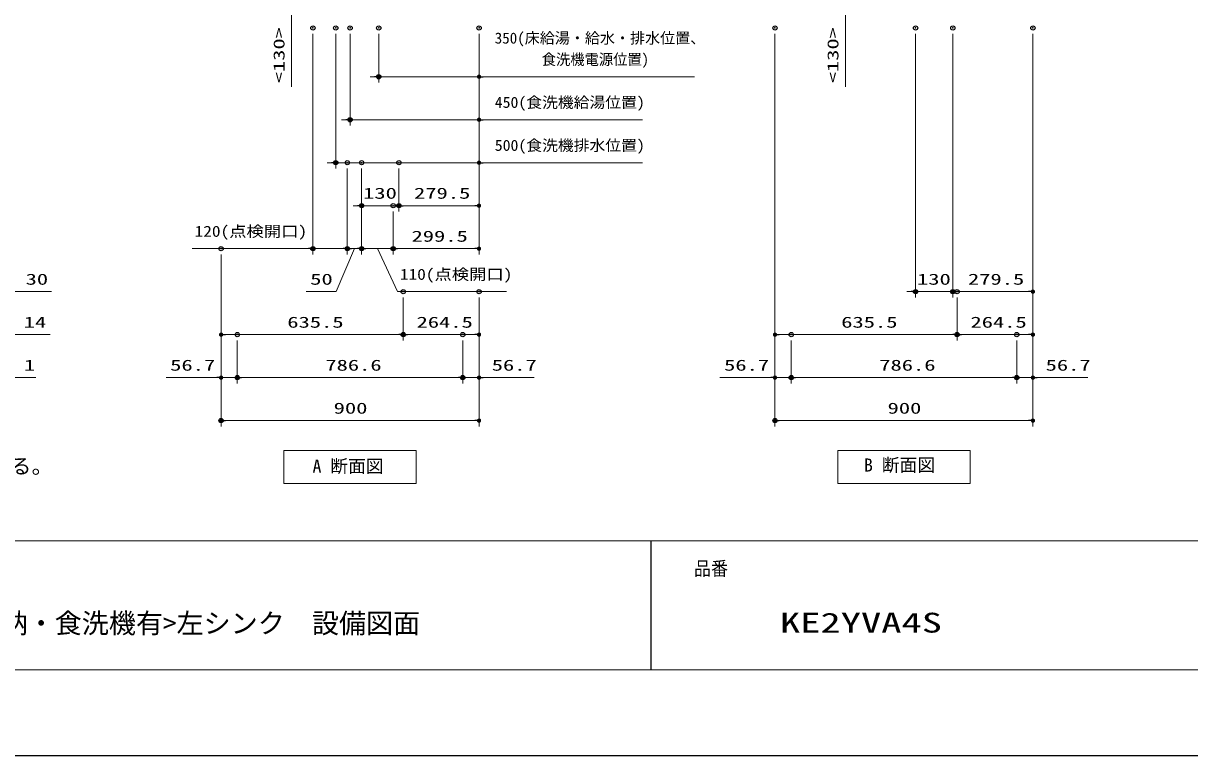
# Model space of a CAD drawing. Units: millimetres, scale not verified. Extents: x -9797 to 9797, y -4555 to 4555.
# Drawn here: x -4987 to -918, y -4455 to -1900 of the extents above; entities that cross this region are included whole.
import ezdxf
from ezdxf.enums import TextEntityAlignment as Align

# ---------------------------------------------------------------- set-up
doc = ezdxf.new("R2010")
doc.units = ezdxf.units.MM
doc.header["$LTSCALE"] = 30
doc.header["$PDMODE"] = 32
doc.header["$PDSIZE"] = 15
for name, color, linetype, lineweight in [('0-0_図面枠', 3, 'Continuous', 15), ('0-2_0', 7, 'Continuous', 25), ('0-3_DEFPOINTS', 7, 'Continuous', 25), ('0-7_寸法ﾚｲﾔｰ', 30, 'Continuous', 13)]:
    doc.layers.add(name, color=color, linetype=linetype, lineweight=lineweight)
doc.styles.add('ＭＳ ゴシック', font='')
doc.styles.get('ＭＳ ゴシック').set_extended_font_data('MS Gothic')

# ---------------------------------------------------------------- blocks, each defined once
blk = doc.blocks.new('Adanmenzu')
at = {"layer": '0-0_図面枠'}
blk.add_lwpolyline([(0, 3455.1), (13844.8, 3455.1), (13844.8, 0), (0, 0)], close=True, dxfattribs=at)
at = {"layer": '0-0_図面枠', "style": 'ＭＳ ゴシック'}
blk.add_text('A 断面図', height=1364, dxfattribs=at).set_placement((2996.7, 722.4), align=Align.BOTTOM_LEFT)
blk = doc.blocks.new('_DOT')
at = {"layer": '0-2_0', "color": 30}
blk.add_line((-15, 0), (-30, 0), dxfattribs=at)
for points in [[(0, 0), (-15, 0), (-14.88, 1.88)], [(0, 0), (-14.88, -1.88), (-15, 0)], [(0, 0), (-14.88, 1.88), (-14.53, 3.73)], [(0, 0), (-14.53, -3.73), (-14.88, -1.88)], [(0, 0), (-14.53, 3.73), (-13.95, 5.52)], [(0, 0), (-13.95, -5.52), (-14.53, -3.73)], [(0, 0), (-13.95, 5.52), (-13.14, 7.23)], [(0, 0), (-13.14, -7.23), (-13.95, -5.52)], [(0, 0), (-13.14, 7.23), (-12.14, 8.82)], [(0, 0), (-12.14, -8.82), (-13.14, -7.23)], [(0, 0), (-12.14, 8.82), (-10.93, 10.27)], [(0, 0), (-10.93, -10.27), (-12.14, -8.82)], [(0, 0), (-10.93, 10.27), (-9.56, 11.56)], [(0, 0), (-9.56, -11.56), (-10.93, -10.27)], [(0, 0), (-9.56, 11.56), (-8.04, 12.66)], [(0, 0), (-8.04, -12.66), (-9.56, -11.56)], [(0, 0), (-8.04, 12.66), (-6.39, 13.57)], [(0, 0), (-6.39, -13.57), (-8.04, -12.66)], [(0, 0), (-6.39, 13.57), (-4.64, 14.27)], [(0, 0), (-4.64, -14.27), (-6.39, -13.57)], [(0, 0), (-4.64, 14.27), (-2.81, 14.73)], [(0, 0), (-2.81, -14.73), (-4.64, -14.27)], [(0, 0), (-2.81, 14.73), (-0.94, 14.97)], [(0, 0), (-0.94, -14.97), (-2.81, -14.73)], [(0, 0), (-0.94, 14.97), (0.94, 14.97)], [(0, 0), (0.94, -14.97), (-0.94, -14.97)], [(0, 0), (0.94, 14.97), (2.81, 14.73)], [(0, 0), (2.81, 14.73), (4.64, 14.27)], [(0, 0), (4.64, 14.27), (6.39, 13.57)], [(0, 0), (6.39, 13.57), (8.04, 12.66)], [(0, 0), (8.04, 12.66), (9.56, 11.56)], [(0, 0), (9.56, 11.56), (10.93, 10.27)], [(0, 0), (10.93, 10.27), (12.14, 8.82)], [(0, 0), (12.14, 8.82), (13.14, 7.23)], [(0, 0), (13.14, 7.23), (13.95, 5.52)], [(0, 0), (13.95, 5.52), (14.53, 3.73)], [(0, 0), (14.53, 3.73), (14.88, 1.88)], [(0, 0), (14.88, 1.88), (15, 0)], [(0, 0), (2.81, -14.73), (0.94, -14.97)], [(0, 0), (4.64, -14.27), (2.81, -14.73)], [(0, 0), (6.39, -13.57), (4.64, -14.27)], [(0, 0), (8.04, -12.66), (6.39, -13.57)], [(0, 0), (9.56, -11.56), (8.04, -12.66)], [(0, 0), (10.93, -10.27), (9.56, -11.56)], [(0, 0), (12.14, -8.82), (10.93, -10.27)], [(0, 0), (13.14, -7.23), (12.14, -8.82)], [(0, 0), (13.95, -5.52), (13.14, -7.23)], [(0, 0), (14.53, -3.73), (13.95, -5.52)], [(0, 0), (14.88, -1.88), (14.53, -3.73)], [(0, 0), (15, 0), (14.88, -1.88)]]:
    blk.add_solid(points, dxfattribs=at)
blk = doc.blocks.new('Bdanmenzu')
at = {"layer": '0-0_図面枠'}
blk.add_lwpolyline([(13844.8, 3455.1), (0, 3455.1), (0, 0), (13844.8, 0)], close=True, dxfattribs=at)
at = {"layer": '0-0_図面枠', "style": 'ＭＳ ゴシック'}
blk.add_text('B 断面図', height=1364, dxfattribs=at).set_placement((2741, 841.4), align=Align.BOTTOM_LEFT)

msp = doc.modelspace()

# ---------------------------------------------------------------- linework, layer by layer
at = {"layer": '0-0_図面枠'}
msp.add_line((-9397.23, -3705), (2602.77, -3705), dxfattribs=at)
msp.add_lwpolyline([(-9397.23, -4155), (2602.77, -4155), (2602.77, 4155), (-9397.23, 4155)], close=True, dxfattribs=at)
at = {"layer": '0-2_0'}
msp.add_line((-2797.23, -3705), (-2797.23, -4155), dxfattribs=at)
at = {"layer": '0-3_DEFPOINTS'}
msp.add_line((2902.77, -4455), (-9697.23, -4455), dxfattribs=at)
for p in [(-3976.73, -1915.93), (-3897.23, -1915.93), (-3847.23, -1915.93), (-3747.23, -1915.93), (-3397.23, -1915.93), (-3397.23, -1915.93), (-2364.55, -1915.93), (-2364.55, -1915.93), (-1874.05, -1915.93), (-1744.05, -1915.93), (-1744.05, -1915.93), (-1464.55, -1915.93), (-1464.55, -1915.93), (-3747.23, -2085.93), (-3847.23, -2235.93), (-3897.23, -2385.93), (-3856.73, -2385.93), (-3806.73, -2385.93), (-3806.73, -2385.93), (-3806.73, -2385.93), (-3676.73, -2385.93), (-3676.73, -2385.93), (-3806.73, -2535.93), (-3696.73, -2535.93), (-3696.73, -2535.93), (-3676.73, -2535.93), (-4297.23, -2685.93), (-4297.23, -2685.93), (-3976.73, -2685.93), (-3856.73, -2685.93), (-3806.73, -2685.93), (-3696.73, -2685.93), (-3661.73, -2835.93), (-3397.23, -2835.93), (-3397.23, -2835.93), (-1874.05, -2835.93), (-1744.05, -2835.93), (-1729.05, -2835.93), (-4240.53, -2985.93), (-3661.73, -2985.93), (-3453.93, -2985.93), (-2307.85, -2985.93), (-1729.05, -2985.93), (-1521.25, -2985.93), (-4240.53, -3135.93), (-3453.93, -3135.93), (-2307.85, -3135.93), (-1521.25, -3135.93), (-4297.23, -3285.93), (-2364.55, -3285.93)]:
    msp.add_point(p, dxfattribs=at)
at = {"layer": '0-7_寸法ﾚｲﾔｰ'}
for p, q in [((-4051.73, -1860.93), (-4051.73, -2121.4)), ((-2119.05, -1860.93), (-2119.05, -2121.4)), ((-3976.73, -1935.93), (-3976.73, -2705.93)), ((-3897.23, -1935.93), (-3897.23, -2405.93)), ((-3847.23, -1935.93), (-3847.23, -2255.93)), ((-3747.23, -1935.93), (-3747.23, -2105.93)), ((-3397.23, -1935.93), (-3397.23, -2105.93)), ((-3397.23, -1935.93), (-3397.23, -2255.93)), ((-3397.23, -1935.93), (-3397.23, -2405.93)), ((-3397.23, -1935.93), (-3397.23, -2555.93)), ((-3397.23, -1935.93), (-3397.23, -2705.93)), ((-2364.55, -1935.93), (-2364.55, -3305.93)), ((-2364.55, -1935.93), (-2364.55, -3155.93)), ((-2364.55, -1935.93), (-2364.55, -3005.93)), ((-1874.05, -1935.93), (-1874.05, -2855.93)), ((-1744.05, -1935.93), (-1744.05, -2855.93)), ((-1744.05, -1935.93), (-1744.05, -2855.93)), ((-1464.55, -1935.93), (-1464.55, -3305.93)), ((-1464.55, -1935.93), (-1464.55, -2855.93)), ((-1464.55, -1935.93), (-1464.55, -3155.93)), ((-1464.55, -1935.93), (-1464.55, -3005.93)), ((-3762.23, -2085.93), (-3777.23, -2085.93)), ((-3397.23, -2085.93), (-3747.23, -2085.93)), ((-3397.23, -2085.93), (-2645.33, -2085.93)), ((-3382.23, -2085.93), (-3367.23, -2085.93)), ((-3862.23, -2235.93), (-3877.23, -2235.93)), ((-3397.23, -2235.93), (-3847.23, -2235.93)), ((-3397.23, -2235.93), (-2826.28, -2235.93)), ((-3382.23, -2235.93), (-3367.23, -2235.93)), ((-3912.23, -2385.93), (-3927.23, -2385.93)), ((-3397.23, -2385.93), (-3897.23, -2385.93)), ((-3397.23, -2385.93), (-2826.28, -2385.93)), ((-3382.23, -2385.93), (-3367.23, -2385.93)), ((-3856.73, -2405.93), (-3856.73, -2705.93)), ((-3856.73, -2405.93), (-3856.73, -2705.93)), ((-3806.73, -2405.93), (-3806.73, -2555.93)), ((-3806.73, -2405.93), (-3806.73, -2705.93)), ((-3806.73, -2405.93), (-3806.73, -2705.93)), ((-3676.73, -2405.93), (-3676.73, -2555.93)), ((-3676.73, -2405.93), (-3676.73, -2555.93)), ((-3821.73, -2535.93), (-3836.73, -2535.93)), ((-3676.73, -2535.93), (-3806.73, -2535.93)), ((-3696.73, -2555.93), (-3696.73, -2705.93)), ((-3696.73, -2555.93), (-3696.73, -2705.93)), ((-3661.73, -2535.93), (-3646.73, -2535.93)), ((-3412.23, -2535.93), (-3661.73, -2535.93)), ((-3976.73, -2685.93), (-4397.97, -2685.93)), ((-4297.23, -2705.93), (-4297.23, -3305.93)), ((-4297.23, -2705.93), (-4297.23, -3155.93)), ((-4297.23, -2705.93), (-4297.23, -3005.93)), ((-3991.73, -2685.93), (-4006.73, -2685.93)), ((-3856.73, -2685.93), (-3976.73, -2685.93)), ((-3871.73, -2685.93), (-3886.73, -2685.93)), ((-3806.73, -2685.93), (-3856.73, -2685.93)), ((-3841.73, -2685.93), (-3826.73, -2685.93)), ((-3821.73, -2685.93), (-3836.73, -2685.93)), ((-3696.73, -2685.93), (-3806.73, -2685.93)), ((-3791.73, -2685.93), (-3776.73, -2685.93)), ((-3681.73, -2685.93), (-3666.73, -2685.93)), ((-3412.23, -2685.93), (-3681.73, -2685.93)), ((-5023.56, -2835.93), (-4888.8, -2835.93)), ((-1889.05, -2835.93), (-1904.05, -2835.93)), ((-1744.05, -2835.93), (-1874.05, -2835.93)), ((-1729.05, -2835.93), (-1714.05, -2835.93)), ((-1479.55, -2835.93), (-1729.05, -2835.93)), ((-3661.73, -2855.93), (-3661.73, -3005.93)), ((-3661.73, -2855.93), (-3661.73, -3005.93)), ((-3397.23, -2855.93), (-3397.23, -3305.93)), ((-3397.23, -2855.93), (-3397.23, -3155.93)), ((-3397.23, -2855.93), (-3397.23, -3005.93)), ((-1729.05, -2855.93), (-1729.05, -3005.93)), ((-1729.05, -2855.93), (-1729.05, -3005.93)), ((-5024.56, -2985.93), (-4893.56, -2985.93)), ((-4282.23, -2985.93), (-3676.73, -2985.93)), ((-4240.53, -3005.93), (-4240.53, -3155.93)), ((-4240.53, -3005.93), (-4240.53, -3155.93)), ((-3412.23, -2985.93), (-3646.73, -2985.93)), ((-3453.93, -3005.93), (-3453.93, -3155.93)), ((-3453.93, -3005.93), (-3453.93, -3155.93)), ((-2349.55, -2985.93), (-1744.05, -2985.93)), ((-2307.85, -3005.93), (-2307.85, -3155.93)), ((-2307.85, -3005.93), (-2307.85, -3155.93)), ((-1479.55, -2985.93), (-1714.05, -2985.93)), ((-1521.25, -3005.93), (-1521.25, -3155.93)), ((-1521.25, -3005.93), (-1521.25, -3155.93)), ((-5023.56, -3135.93), (-4944.04, -3135.93)), ((-4297.23, -3135.93), (-4489.14, -3135.93)), ((-4312.23, -3135.93), (-4327.23, -3135.93)), ((-4297.23, -3135.93), (-4240.53, -3135.93)), ((-4225.53, -3135.93), (-3468.93, -3135.93)), ((-4225.53, -3135.93), (-4210.53, -3135.93)), ((-3468.93, -3135.93), (-3483.93, -3135.93)), ((-3397.23, -3135.93), (-3453.93, -3135.93)), ((-3397.23, -3135.93), (-3205.33, -3135.93)), ((-3382.23, -3135.93), (-3367.23, -3135.93)), ((-2364.55, -3135.93), (-2556.45, -3135.93)), ((-2379.55, -3135.93), (-2394.55, -3135.93)), ((-2364.55, -3135.93), (-2307.85, -3135.93)), ((-2292.85, -3135.93), (-1536.25, -3135.93)), ((-2292.85, -3135.93), (-2277.85, -3135.93)), ((-1536.25, -3135.93), (-1551.25, -3135.93)), ((-1464.55, -3135.93), (-1521.25, -3135.93)), ((-1464.55, -3135.93), (-1272.64, -3135.93)), ((-1449.55, -3135.93), (-1434.55, -3135.93)), ((-3412.23, -3285.93), (-4282.23, -3285.93)), ((-1479.55, -3285.93), (-2349.55, -3285.93))]:
    msp.add_line(p, q, dxfattribs=at)
for points in [[(-4000.51, -2835.93), (-3895.75, -2835.93), (-3831.73, -2685.93)], [(-3301.16, -2835.93), (-3681.73, -2835.93), (-3751.73, -2685.93)]]:
    msp.add_lwpolyline(points, dxfattribs=at)

# ---------------------------------------------------------------- block references
at = {"layer": '0-2_0', "xscale": 0.03333333, "yscale": 0.03333333}
for name, p in [('Adanmenzu', (-4077.98, -3505.2)), ('Bdanmenzu', (-2145.29, -3505.2))]:
    msp.add_blockref(name, p, dxfattribs=at)
at = {"layer": '0-7_寸法ﾚｲﾔｰ', "xscale": 0.5, "yscale": 0.5}
for p in [(-3747.23, -2085.93), (-3847.23, -2235.93), (-3897.23, -2385.93), (-3806.73, -2535.93), (-3397.23, -2535.93), (-3976.73, -2685.93), (-3856.73, -2685.93), (-3806.73, -2685.93), (-3397.23, -2685.93), (-1874.05, -2835.93), (-1464.55, -2835.93), (-3661.73, -2985.93), (-3397.23, -2985.93), (-1729.05, -2985.93), (-1464.55, -2985.93), (-4297.23, -3135.93), (-3453.93, -3135.93), (-3453.93, -3135.93), (-2364.55, -3135.93), (-1521.25, -3135.93), (-1521.25, -3135.93), (-3397.23, -3285.93), (-1464.55, -3285.93)]:
    msp.add_blockref('_DOT', p, dxfattribs=at)
at = {"layer": '0-7_寸法ﾚｲﾔｰ', "xscale": 0.5, "yscale": 0.5, "rotation": 180}
for p in [(-3397.23, -2085.93), (-3397.23, -2235.93), (-3397.23, -2385.93), (-3676.73, -2535.93), (-3676.73, -2535.93), (-3856.73, -2685.93), (-3806.73, -2685.93), (-3696.73, -2685.93), (-3696.73, -2685.93), (-1744.05, -2835.93), (-1744.05, -2835.93), (-4297.23, -2985.93), (-3661.73, -2985.93), (-2364.55, -2985.93), (-1729.05, -2985.93), (-4240.53, -3135.93), (-4240.53, -3135.93), (-3397.23, -3135.93), (-2307.85, -3135.93), (-2307.85, -3135.93), (-1464.55, -3135.93), (-4297.23, -3285.93), (-2364.55, -3285.93)]:
    msp.add_blockref('_DOT', p, dxfattribs=at)

# ---------------------------------------------------------------- texts
at = {"layer": '0-0_図面枠', "style": 'ＭＳ ゴシック'}
for s, height, width, p in [('品番', 48.39, 0.9, (-2647.23, -3840.55)), ('KE2YVA4S', 69.27, 1.5, (-2347.23, -4046.39))]:
    msp.add_text(s, height=height, dxfattribs=dict(at, width=width)).set_placement(p, align=Align.BOTTOM_LEFT)
msp.add_text('キッチンセット2700<背面収納・食洗機有>左シンク\u3000設備図面 ', height=69.27, dxfattribs=at).set_placement((-6247.23, -4048.32), align=Align.BOTTOM_LEFT)
at = {"layer": '0-2_0', "style": 'ＭＳ ゴシック', "width": 1.05}
msp.add_text('※1. 天板高さH800mmの場合は60とする。', height=52.92, dxfattribs=at).set_placement((-6283.75, -3486.96), align=Align.BOTTOM_LEFT)
at = {"layer": '0-7_寸法ﾚｲﾔｰ', "style": 'ＭＳ ゴシック', "width": 1.5}
for p in [(-4064.33, -2109.02), (-2131.65, -2109.02)]:
    msp.add_text('<130>', height=38.49, rotation=90, dxfattribs=at).set_placement(p, align=Align.BOTTOM_LEFT)
at = {"layer": '0-7_寸法ﾚｲﾔｰ', "style": 'ＭＳ ゴシック'}
msp.add_text('350(床給湯・給水・排水位置、', height=38.48, dxfattribs=at).set_placement((-3342.47, -1981.9), align=Align.BOTTOM_LEFT)
for s, height, width, p in [('食洗機電源位置)', 38.48, 0.95, (-3178.47, -2056.19)), ('450(食洗機給湯位置)', 38.49, 1.05, (-3342.28, -2206.19)), ('500(食洗機排水位置)', 38.49, 1.05, (-3342.28, -2356.19)), ('130', 38.49, 1.5, (-3801.73, -2523.33)), ('279.5', 38.49, 1.5, (-3623.95, -2523.33)), ('120(点検開口)', 38.49, 1.15, (-4389.4, -2656.19)), ('299.5', 38.49, 1.5, (-3632.69, -2673.33)), ('110(点検開口)', 38.49, 1.15, (-3673.16, -2806.19)), ('30', 38.49, 1.5, (-4979.28, -2823.33)), ('50', 38.49, 1.5, (-3986.23, -2823.33)), ('130', 38.49, 1.5, (-1869.05, -2823.33)), ('279.5', 38.49, 1.5, (-1691.26, -2823.33)), ('14', 38.49, 1.5, (-4985.94, -2973.33)), ('635.5', 38.49, 1.5, (-4066.15, -2973.33)), ('264.5', 38.49, 1.5, (-3615.19, -2973.33)), ('635.5', 38.49, 1.5, (-2133.46, -2973.33)), ('264.5', 38.49, 1.5, (-1682.51, -2973.33)), ('1', 38.49, 1.5, (-4984.99, -3123.33)), ('56.7', 38.49, 1.5, (-4474.85, -3123.33)), ('786.6', 38.49, 1.5, (-3933.45, -3123.33)), ('56.7', 38.49, 1.5, (-3352.95, -3123.33)), ('56.7', 38.49, 1.5, (-2542.17, -3123.33)), ('786.6', 38.49, 1.5, (-2000.76, -3123.33)), ('56.7', 38.49, 1.5, (-1420.26, -3123.33)), ('900', 38.49, 1.5, (-3904.37, -3273.33)), ('900', 38.49, 1.5, (-1971.69, -3273.33))]:
    msp.add_text(s, height=height, dxfattribs=dict(at, width=width)).set_placement(p, align=Align.BOTTOM_LEFT)

doc.saveas('drawing.dxf')
